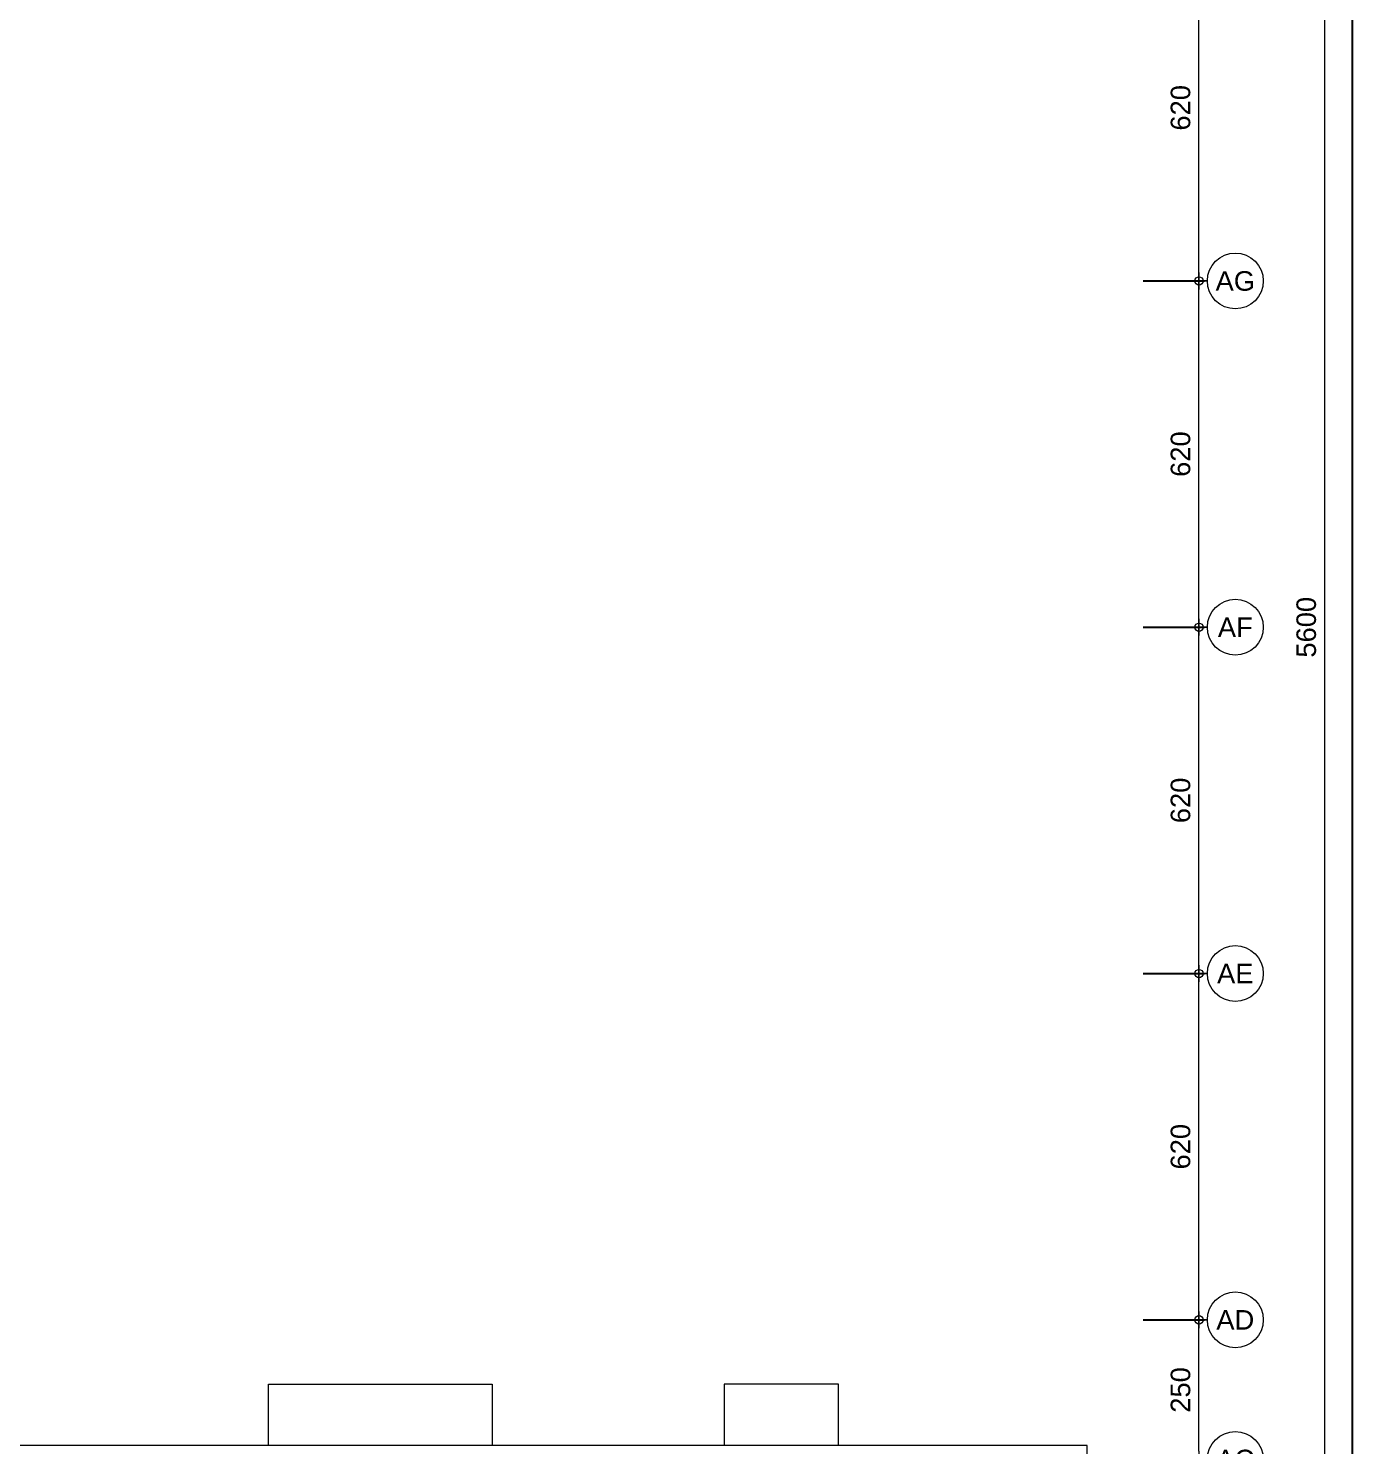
# Model space of a CAD drawing. Header units: millimetres. Extents: x -324 to 100, y -297 to 81.
# Drawn here: x 76.4 to 100.1, y 30.26 to 55.64 of the extents above; entities that cross this region are included whole.
import ezdxf
from ezdxf.enums import TextEntityAlignment as Align

# ---------------------------------------------------------------- set-up
doc = ezdxf.new("R2010")
doc.units = ezdxf.units.MM
for name, color, linetype, lineweight in [('ars', 11, 'Continuous', 0), ('ATAP', 3, 'Continuous', 20), ('u', 6, 'Continuous', 20)]:
    doc.layers.add(name, color=color, linetype=linetype, lineweight=lineweight)
doc.layers.add('POLYLINE TPAK', color=4, linetype='Continuous', lineweight=20, plot=False)
doc.styles.add('S', font='simplex', dxfattribs={"width": 0.75})
doc.styles.get("Standard").update_dxf_attribs({"font": 'arial.ttf'})
doc.dimstyles.new('sk-100', dxfattribs={"dimtxt": 0.35, "dimasz": 0.15, "dimexe": 0.1, "dimexo": 0, "dimgap": 0.15, "dimtad": 1, "dimdec": 0, "dimlfac": 100, "dimzin": 0, "dimdsep": 46, "dimtxsty": 'Standard', "dimblk": 'BULAT', "dimcen": 0.09, "dimclrd": 256, "dimclre": 256, "dimclrt": 256, "dimadec": 0, "dimazin": 0, "dimtfac": 1, "dimtdec": 0, "dimtofl": 0, "dimtmove": 0, "dimatfit": 3, "dimldrblk": 'BULAT', "dimfxl": 1, "dimtolj": 1, "dimtzin": 0, "dimlwd": -1, "dimarcsym": 0})

# ---------------------------------------------------------------- blocks, each defined once
blk = doc.blocks.new('NAV')
blk.add_circle((0, -0.4), 0.4)
at = {"style": 'S', "width": 0.75, "flags": 4}
blk.add_attdef('AV', text='', height=0.3, dxfattribs=at).set_placement((0, -0.4), align=Align.MIDDLE)
blk = doc.blocks.new('BULAT')
for p, q in [((-1, 0), (1, 0)), ((0, -1), (0, 1))]:
    blk.add_line(p, q)
blk.add_circle((0, 0), 0.5)
blk = doc.blocks.new('*D29')
at = {"layer": 'defpoints', "color": 0}
for p in [(96.349, 32.513), (97.349, 32.513), (96.349, 30.013)]:
    blk.add_point(p, dxfattribs=at)
at = {"layer": 'u', "lineweight": -2, "transparency": 16777216}
for p, q in [((96.349, 32.513), (97.449, 32.513)), ((96.349, 30.013), (97.449, 30.013))]:
    blk.add_line(p, q, dxfattribs=at)
at = {"layer": 'u', "transparency": 16777216}
blk.add_line((97.349, 30.163), (97.349, 32.363), dxfattribs=at)
at = {"layer": 'u', "transparency": 16777216, "xscale": 0.15, "yscale": 0.15, "zscale": 0.15}
for p, rotation in [((97.349, 32.513), 90), ((97.349, 30.013), 270)]:
    blk.add_blockref('BULAT', p, dxfattribs=dict(at, rotation=rotation))
at = {"layer": 'u', "transparency": 16777216, "insert": (97.02, 31.258), "char_height": 0.35, "attachment_point": 5, "rotation": 90}
blk.add_mtext('\\A1;250', dxfattribs=at)
blk = doc.blocks.new('*D30')
at = {"layer": 'defpoints', "color": 0}
for p in [(96.349, 38.713), (97.349, 38.713), (96.349, 32.513)]:
    blk.add_point(p, dxfattribs=at)
at = {"layer": 'u', "lineweight": -2, "transparency": 16777216}
for p, q in [((96.349, 38.713), (97.449, 38.713)), ((96.349, 32.513), (97.449, 32.513))]:
    blk.add_line(p, q, dxfattribs=at)
at = {"layer": 'u', "transparency": 16777216}
blk.add_line((97.349, 32.663), (97.349, 38.563), dxfattribs=at)
at = {"layer": 'u', "transparency": 16777216, "xscale": 0.15, "yscale": 0.15, "zscale": 0.15}
for p, rotation in [((97.349, 38.713), 90), ((97.349, 32.513), 270)]:
    blk.add_blockref('BULAT', p, dxfattribs=dict(at, rotation=rotation))
at = {"layer": 'u', "transparency": 16777216, "insert": (97.02, 35.613), "char_height": 0.35, "attachment_point": 5, "rotation": 90}
blk.add_mtext('\\A1;620', dxfattribs=at)
blk = doc.blocks.new('*D31')
at = {"layer": 'defpoints', "color": 0}
for p in [(96.349, 44.913), (97.349, 44.913), (96.349, 38.713)]:
    blk.add_point(p, dxfattribs=at)
at = {"layer": 'u', "lineweight": -2, "transparency": 16777216}
for p, q in [((96.349, 44.913), (97.449, 44.913)), ((96.349, 38.713), (97.449, 38.713))]:
    blk.add_line(p, q, dxfattribs=at)
at = {"layer": 'u', "transparency": 16777216}
blk.add_line((97.349, 38.863), (97.349, 44.763), dxfattribs=at)
at = {"layer": 'u', "transparency": 16777216, "xscale": 0.15, "yscale": 0.15, "zscale": 0.15}
for p, rotation in [((97.349, 44.913), 90), ((97.349, 38.713), 270)]:
    blk.add_blockref('BULAT', p, dxfattribs=dict(at, rotation=rotation))
at = {"layer": 'u', "transparency": 16777216, "insert": (97.02, 41.813), "char_height": 0.35, "attachment_point": 5, "rotation": 90}
blk.add_mtext('\\A1;620', dxfattribs=at)
blk = doc.blocks.new('*D32')
at = {"layer": 'defpoints', "color": 0}
for p in [(96.349, 51.113), (97.349, 51.113), (96.349, 44.913)]:
    blk.add_point(p, dxfattribs=at)
at = {"layer": 'u', "lineweight": -2, "transparency": 16777216}
for p, q in [((96.349, 51.113), (97.449, 51.113)), ((96.349, 44.913), (97.449, 44.913))]:
    blk.add_line(p, q, dxfattribs=at)
at = {"layer": 'u', "transparency": 16777216}
blk.add_line((97.349, 45.063), (97.349, 50.963), dxfattribs=at)
at = {"layer": 'u', "transparency": 16777216, "xscale": 0.15, "yscale": 0.15, "zscale": 0.15}
for p, rotation in [((97.349, 51.113), 90), ((97.349, 44.913), 270)]:
    blk.add_blockref('BULAT', p, dxfattribs=dict(at, rotation=rotation))
at = {"layer": 'u', "transparency": 16777216, "insert": (97.02, 48.013), "char_height": 0.35, "attachment_point": 5, "rotation": 90}
blk.add_mtext('\\A1;620', dxfattribs=at)
blk = doc.blocks.new('*D33')
at = {"layer": 'defpoints', "color": 0}
for p in [(96.349, 57.313), (97.349, 57.313), (96.349, 51.113)]:
    blk.add_point(p, dxfattribs=at)
at = {"layer": 'u', "lineweight": -2, "transparency": 16777216}
for p, q in [((96.349, 57.313), (97.449, 57.313)), ((96.349, 51.113), (97.449, 51.113))]:
    blk.add_line(p, q, dxfattribs=at)
at = {"layer": 'u', "transparency": 16777216}
blk.add_line((97.349, 51.263), (97.349, 57.163), dxfattribs=at)
at = {"layer": 'u', "transparency": 16777216, "xscale": 0.15, "yscale": 0.15, "zscale": 0.15}
for p, rotation in [((97.349, 57.313), 90), ((97.349, 51.113), 270)]:
    blk.add_blockref('BULAT', p, dxfattribs=dict(at, rotation=rotation))
at = {"layer": 'u', "transparency": 16777216, "insert": (97.02, 54.213), "char_height": 0.35, "attachment_point": 5, "rotation": 90}
blk.add_mtext('\\A1;620', dxfattribs=at)
blk = doc.blocks.new('*D37')
at = {"layer": 'defpoints', "color": 0}
for p in [(98.799, 72.913), (99.599, 72.913), (98.799, 16.913)]:
    blk.add_point(p, dxfattribs=at)
at = {"layer": 'u', "lineweight": -2, "transparency": 16777216}
for p, q in [((98.799, 72.913), (99.699, 72.913)), ((98.799, 16.913), (99.699, 16.913))]:
    blk.add_line(p, q, dxfattribs=at)
at = {"layer": 'u', "transparency": 16777216}
blk.add_line((99.599, 17.063), (99.599, 72.763), dxfattribs=at)
at = {"layer": 'u', "transparency": 16777216, "xscale": 0.15, "yscale": 0.15, "zscale": 0.15}
for p, rotation in [((99.599, 72.913), 90), ((99.599, 16.913), 270)]:
    blk.add_blockref('BULAT', p, dxfattribs=dict(at, rotation=rotation))
at = {"layer": 'u', "transparency": 16777216, "insert": (99.27, 44.913), "char_height": 0.35, "attachment_point": 5, "rotation": 90}
blk.add_mtext('\\A1;5600', dxfattribs=at)
blk = doc.blocks.new('A.ATAP')
at = {"layer": 'ars'}
for p, q in [((37.45, 13.6), (6.8, 13.6)), ((37.45, 0), (37.45, 13.6))]:
    blk.add_line(p, q, dxfattribs=at)
at = {"layer": 'ATAP'}
for points in [[(22.8, 13.6), (22.8, 14.7), (26.8, 14.7), (26.8, 13.6)], [(33, 13.6), (33, 14.7), (30.95, 14.7), (30.95, 13.6)]]:
    blk.add_lwpolyline(points, dxfattribs=at)

msp = doc.modelspace()

# ---------------------------------------------------------------- linework, layer by layer
at = {"layer": 'defpoints'}
msp.add_lwpolyline([(0, 0), (100.099, 0), (100.099, 81.011), (0, 81.011)], close=True, dxfattribs=at)

# ---------------------------------------------------------------- block references
at = {"layer": 'POLYLINE TPAK'}
msp.add_blockref('A.ATAP', (57.899, 16.663), dxfattribs=at)
at = {"layer": 'u'}
ref = msp.add_blockref('NAV', (97.999, 51.613), dxfattribs=dict(at, xscale=1.25, yscale=1.25, zscale=1.25))
ref.add_attrib('AV', 'AG', dxfattribs={"layer": '0', "height": 0.35, "flags": 4}).set_placement((97.999, 51.113), align=Align.MIDDLE)
ref = msp.add_blockref('NAV', (97.999, 45.413), dxfattribs=dict(at, xscale=1.25, yscale=1.25, zscale=1.25))
ref.add_attrib('AV', 'AF', dxfattribs={"layer": '0', "height": 0.35, "flags": 4}).set_placement((97.999, 44.913), align=Align.MIDDLE)
ref = msp.add_blockref('NAV', (97.999, 39.213), dxfattribs=dict(at, xscale=1.25, yscale=1.25, zscale=1.25))
ref.add_attrib('AV', 'AE', dxfattribs={"layer": '0', "height": 0.35, "flags": 4}).set_placement((97.999, 38.713), align=Align.MIDDLE)
ref = msp.add_blockref('NAV', (97.999, 33.013), dxfattribs=dict(at, xscale=1.25, yscale=1.25, zscale=1.25))
ref.add_attrib('AV', 'AD', dxfattribs={"layer": '0', "height": 0.35, "flags": 4}).set_placement((97.999, 32.513), align=Align.MIDDLE)
ref = msp.add_blockref('NAV', (97.999, 30.513), dxfattribs=dict(at, xscale=1.25, yscale=1.25, zscale=1.25))
ref.add_attrib('AV', 'AC', dxfattribs={"layer": '0', "height": 0.35, "flags": 4}).set_placement((97.999, 30.013), align=Align.MIDDLE)

# ---------------------------------------------------------------- dimensions: what is measured, and where the dimension line sits
for base, p1, p2, picture, middle in [((99.599, 72.913), (98.799, 16.913), (98.799, 72.913), '*D37', (99.599, 44.913)), ((97.349, 57.313), (96.349, 51.113), (96.349, 57.313), '*D33', (97.349, 54.213)), ((97.349, 51.113), (96.349, 44.913), (96.349, 51.113), '*D32', (97.349, 48.013)), ((97.349, 44.913), (96.349, 38.713), (96.349, 44.913), '*D31', (97.349, 41.813)), ((97.349, 38.713), (96.349, 32.513), (96.349, 38.713), '*D30', (97.349, 35.613)), ((97.349, 32.513), (96.349, 30.013), (96.349, 32.513), '*D29', (97.349, 31.258))]:
    dim = msp.add_linear_dim(base=base, p1=p1, p2=p2, angle=90, dimstyle='sk-100', dxfattribs=at)
    dim.commit()
    dim.dimension.update_dxf_attribs({"geometry": picture, "text_midpoint": middle, "dimtype": 160})

doc.saveas('drawing.dxf')
